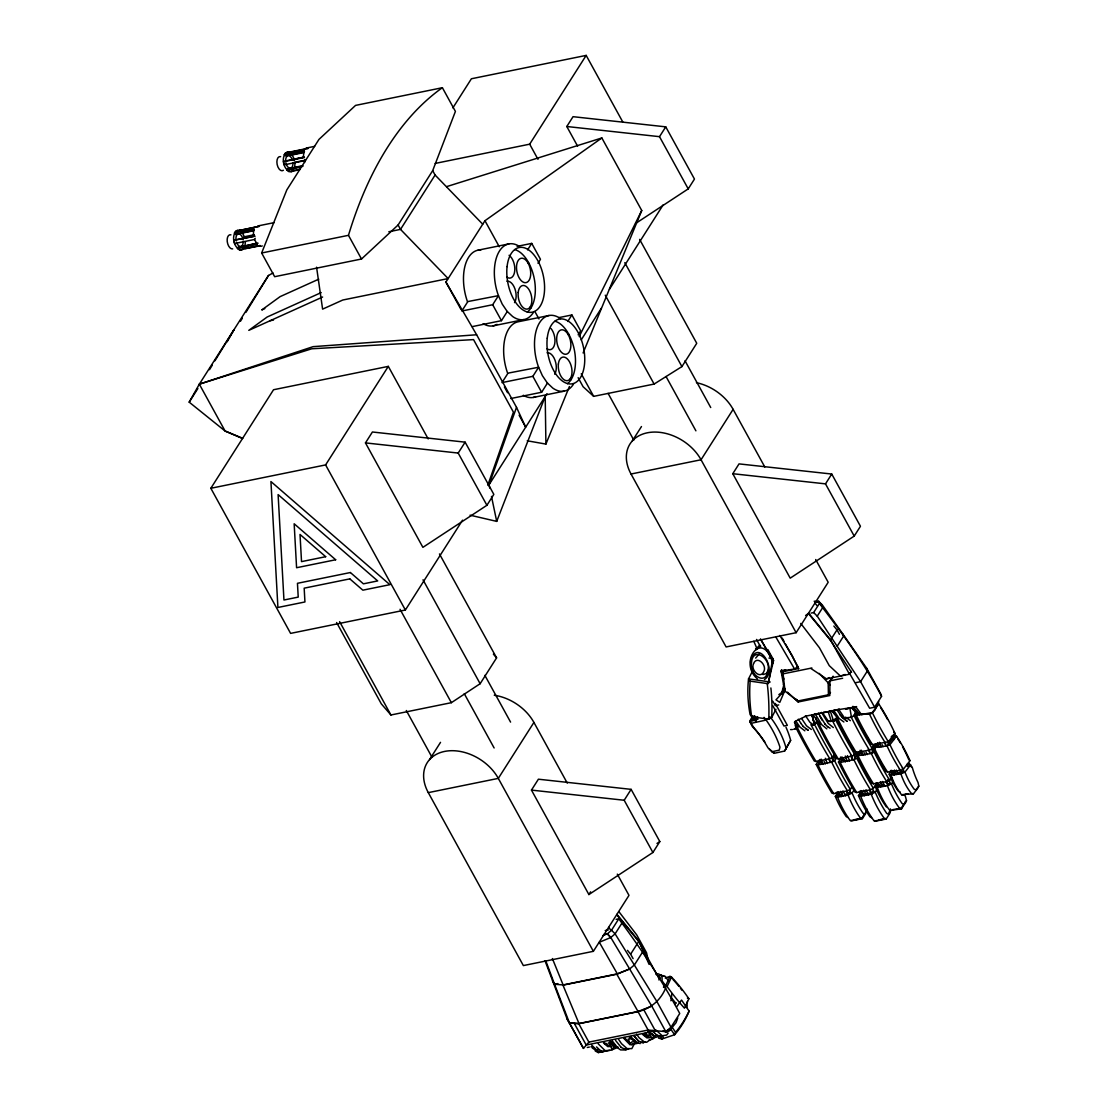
<?xml version="1.0" encoding="UTF-8"?>
<svg xmlns="http://www.w3.org/2000/svg" width="1108" height="1108" viewBox="0 0 1108 1108"><rect width="100%" height="100%" fill="white"/><g stroke="black" fill="none" stroke-linecap="round" stroke-linejoin="round"><path stroke-width="1.5" d="M262.264 245.893A10.304 5.651 78.5 0 1 259.3 245.948L239.522 249.826M239.605 230.45L259.397 226.281L235.616 231.226L234.481 233.026L235.492 234.453L253.635 230.755M754.742 719.175L754.77 715.92M755.157 720.796L755.185 718.123M833.105 676.185L829.961 680.852L829.809 695.533L798.162 701.987L787.456 692.168M245.394 241.793L244.854 246.544M300.365 169.261L288.828 171.463M830.488 692.458L828.424 694.785L797.705 701.032L785.018 691.143L782.747 670.742M755.878 719.411L756.168 717.125M755.919 721.654L757.623 716.682M768.924 680.631L772.733 658.471L767.775 649.468M663.54 987.366L664.08 984.486L666.684 986.619M686.323 1007.394L686.655 1005.745M294.617 168.278L295.005 162.613M658.235 977.505L659.966 974.749L663.567 976.037M811.458 725.408L814.394 724.078L814.588 724.77L816.873 722.139L815.696 717.61M767.955 683.871L773.55 660.603L772.733 658.471L768.966 658.083M781.514 693.746L783.716 685.45L781.057 671.005L785.627 669.772M784.353 692.251L785.226 688.927M750.698 660.354C758.246 637.543 778.176 671.005 764.465 679.509M782.068 693.802L783.979 687.445L783.522 684.232M634.413 1043.708L631.823 1048.625L627.086 1048.597L621.477 1043.639L618.818 1039.678M303.55 152.198L285.407 155.882L284.327 154.691L285.462 152.89L305.254 148.86A10.304 5.651 78.5 0 1 308.01 147.821M487.797 485.235L513.433 412.162L473.545 339.616L311.75 348.785L199.329 384.171L189.191 402.149L225.09 431.026L242.5 438.505M489.736 488.088L489.044 484.75L516.508 407.315L476.634 334.768L445.915 282.069L484.958 220.714L601.852 137.96L641.74 210.506L583.099 352.981M860.293 792.691L858.451 795.586L860.722 796.32L861.387 798.009A77.435 42.436 78.5 0 0 873.644 820.294L875.735 821.125L886.22 818.992L889.516 813.812L890.458 808.909M432.688 170.646L455.416 111.409L442.397 87.712L355.557 105.398L318.952 139.414L286.82 189.897L261.64 252.998L274.659 276.695L361.499 259.009L398.091 224.993L432.688 170.646L435.098 175.036L482.728 224.218M470.055 515.178L496.716 521.383L545.205 396.484L545.912 444.086L527.242 440.79M876.968 784.007L875.223 786.458L877.259 787.359L877.855 788.951A67.768 40.248 80.8 0 0 889.308 809.782L889.89 810.516L901.607 808.785L906.524 800.682L905.485 796.694A85.759 50.926 80.8 0 1 904.696 795.073M545.912 444.086L569.401 386.54M785.073 689.993L779.797 702.389L775.974 699.813L785.073 689.993L778.841 694.661M676.766 1006.729A284.202 168.222 71.4 0 1 681.545 1000.067L689.121 1011.119A189.676 112.268 71.4 0 1 675.617 1032.324L674.592 1034.734L661.808 1039.041L658.498 1038.099M689.121 1011.119L688.082 1013.515A150.577 89.125 71.4 0 1 674.592 1034.734L670.769 1029.152M755.642 658.11L759.437 653.72M768.509 670.035L766.307 673.567L762.955 674.564M793.647 729.272L796.098 728.51L794.865 721.53L806.139 716.059L838.798 709.549L844.504 717.942L851.456 717.264L855.667 714.245L856.996 711.35M878.796 701.655L874.794 710.353L871.47 713.524L861.428 714.494L855.902 706.946L838.798 709.549L812.012 715.006L814.394 724.078L812.012 715.006M665.119 986.812L670.008 976.411L671.517 977.09A133.14 78.806 71.4 0 1 688.885 998.751L684.467 1008.183A199.302 117.974 71.4 0 1 667.099 986.508L671.517 977.09M579.207 336.597L641.74 210.506M752.831 670.548L748.537 678.872A169.967 132.434 27.3 0 0 750.088 714.494L751.695 716.751L768.786 719.189L771.667 717.569L775.96 709.259M752.664 715.726L749.742 721.377L752.263 726.446A111.659 86.992 27.3 0 1 764.866 742.014M754.16 715.893L751.806 720.477L758.08 719.106M753.26 720.283L754.839 717.236M756.03 720.006L749.742 721.377L753.883 727.707A120.218 93.668 27.3 0 1 767.996 747.872L774.243 753.315L784.602 751.044L790.641 740.366L790.309 739.105A95.15 74.125 27.3 0 0 785.987 727.264M784.602 751.044L790.641 740.366M912.286 767.47A65.871 41.37 82.7 0 0 918.047 782.525L918.809 786.126L917.562 788.48L913.449 793.785L911.372 793.411A51.55 32.367 82.7 0 1 901.4 775.295L900.929 773.869L902.951 771.251M655.327 1035.578A250.366 140.785 74.2 0 1 653.623 1036.672L652.21 1039.249L648.873 1040.19M227.154 341.804L233.913 329.824L214.924 360.806M235.492 234.453L236.253 233.137M243.248 246.488L256.821 243.137M755.67 649.981L759.714 644.995M686.683 1007.421L687.403 1001.438M209.509 369.67L212.224 365.238M240.478 321.223L242.292 318.259M245.907 312.359L268.496 275.463L273.011 272.97M241.572 231.877L240.824 233.068L254.009 230.381M289.673 154.275L290.878 155.217L291.639 154.026L294.312 159.192M288.814 171.602L286.93 169.967L287.706 168.748L302.553 165.729M239.522 249.965L237.514 248.455L238.303 247.209L258.095 243.178M293.551 160.383L294.34 159.15L304.243 157.128M304.811 159.552L304.589 162.46M233.857 240.242L254.785 236.184L233.857 240.242L234.688 243.525L254.48 239.494L255.242 238.289M242.638 438.283L225.09 431.026L199.329 384.171L268.496 275.463M189.191 402.149L197.875 388.52M462.548 520.164L405.376 610.009L290.601 633.388L210.839 488.282L273.538 389.739L388.312 366.374L428.187 438.92M452.881 107.878L471.399 78.765L586.174 55.4L622.738 121.908M435.098 175.036L400.514 229.384L388.825 231.766M210.839 488.282L325.6 464.917L388.312 366.374M435.167 163.43L529.679 144.178L586.174 55.4M365.474 442.895L372.413 431.995L465.125 442.161L493.836 494.39L486.911 505.29L422.896 547.352L365.474 442.895L458.2 453.061L486.911 505.29M577.614 146.187L566.797 126.506L573.044 116.686L665.756 126.852L694.467 179.067L688.22 188.886L635.59 223.484M467.604 301.944L461.828 311.016L492.686 304.728L498.461 295.656L467.465 301.625A38.572 21.149 78.5 0 1 480.803 249.993M527.602 249.868L531.729 243.386L540.482 259.314L537.989 263.261M528.184 263.261A12.41 6.8 78.5 0 0 516.605 265.463A12.41 6.8 78.5 0 0 526.037 282.623A12.41 6.8 78.5 0 0 528.184 263.261L528.585 262.624M472.216 326.625L501.453 320.669L507.298 311.487M507.769 373.534L501.993 382.606L532.865 376.318L538.626 367.247L507.63 373.216A38.572 21.149 78.5 0 1 518.184 321.777L549.042 315.489M458.2 453.061L465.125 442.161M688.22 188.886L659.509 136.672L665.756 126.852M567.767 321.445L571.894 314.963L580.647 330.904L578.154 334.838M568.349 334.851A12.41 6.8 78.5 0 0 556.77 337.054A12.41 6.8 78.5 0 0 566.202 354.214A12.41 6.8 78.5 0 0 568.349 334.851L568.75 334.214M510.76 398.534L541.618 392.26L547.463 383.063M609.455 289.285L663.166 204.855M489.044 484.75L546.978 393.7M581.215 339.893L601.367 308.218M429.572 759.562L440.527 742.346M632.308 440.929L641.477 426.538M336.597 622.516L381.304 703.843L390.93 714.992L451.371 702.68L480.138 683.719L496.592 657.861L439.461 553.945M578.127 377.676L583.099 386.72L593.666 396.359L654.108 384.06L681.919 366.596L696.752 343.3L639.621 239.383M494.251 695.228A42.713 31.066 32.5 0 1 533.918 722.43L498.309 778.384L428.297 792.635L523.364 965.58L593.376 951.315L628.984 895.361L617.308 874.129M696.433 382.675A42.713 31.066 32.5 0 1 733.122 409.351L701.045 459.765L631.034 474.016L726.114 646.947L796.126 632.696L828.188 582.282L815.682 559.526M531.466 790.101L538.405 779.201L631.117 789.353L659.828 841.581L652.903 852.481L588.888 894.558L531.466 790.101L624.192 800.253L652.903 852.481M732.79 473.712L739.036 463.892L831.748 474.044L860.459 526.272L854.213 536.092L790.212 578.154L732.79 473.712L825.502 483.864L854.213 536.092M624.192 800.253L631.117 789.353M825.502 483.864L831.748 474.044M588.888 894.558L590.619 891.829M603.957 934.584L607.295 933.905L611.505 930.249L618.763 918.837C641.089 948.822 662.044 980.442 679.744 1013.501L671.005 1027.227L665.811 1031.645L648.111 1030.052L588.86 1042.116L583.473 1048.403L567.171 1019.125L545.011 960.733M811.028 613.098L813.646 612.558L819.421 603.5L818.867 601.395L815.53 602.073M622.364 922.438L615.106 933.85L610.785 937.52L599.317 942.257L617.364 973.877L629.635 968.974L634.385 964.957L642.349 952.437M849.185 672.722L869.641 708.234L874.628 707.223L860.584 681.683L817.247 616.159L823.009 607.101L818.867 601.395M633.097 958.655L630.632 954.182L638.956 941.107L616.921 914.322M851.581 672.39L830.391 640.244L836.997 629.87L833.853 626.048M837.232 646.158L843.548 636.227L842.814 633.942L822.344 605.01L818.798 601.533L814.158 601.242M810.973 668.526L826.54 678.872L849.448 674.218L851.276 671.337M665.7 987.976C660.645 1000.289 650.784 1008.571 638.014 1011.673L578.764 1023.737L569.429 1022.878L567.171 1019.125M852.107 786.666L850.362 789.436L847.44 790.835L833.715 793.619L831.97 793.176A273.773 150.037 78.5 0 1 816.208 764.478L818.84 760.351M819.615 762.318L817.953 764.935A217.057 118.958 78.5 0 0 833.715 793.619M816.07 761.501A309.492 169.621 78.5 0 1 797.22 727.236L795.475 726.779A390.473 213.996 78.5 0 0 814.325 761.058L816.07 761.501L829.781 758.717L832.704 757.304L834.449 754.548M835.82 755.614L831.665 762.138L817.953 764.935L816.208 764.478M847.44 790.835A217.057 118.958 78.5 0 1 831.665 762.138L834.587 760.739L836.346 757.983M876.885 782.844L873.381 788.356L870.459 789.769L856.733 792.552L854.988 792.109A301.224 165.092 78.5 0 1 838.451 762.013L841.083 757.872M874.628 707.223L881.553 696.336L880.749 693.83L866.719 668.304L842.814 633.942M841.858 759.853L840.196 762.456A238.802 130.882 78.5 0 0 856.733 792.552M838.216 758.855A340.516 186.615 78.5 0 1 818.452 722.901L816.707 722.458A429.641 235.464 78.5 0 0 836.471 758.412L838.216 758.855L851.927 756.072L854.85 754.673L856.609 751.903M858.063 753.135L853.908 759.659L840.196 762.456L838.451 762.013M847.869 817.496L846.235 816.61A77.311 42.381 78.5 0 1 835.903 797.843L835.321 796.458L837.163 793.563M839.449 794.27L837.593 797.192L838.23 798.813A70.455 38.614 78.5 0 0 849.905 820.058L851.941 820.779L862.426 818.646L865.722 813.466M850.279 791.043L848.617 793.647L845.473 794.298M849.933 792.137L848.077 795.059L837.593 797.192L835.321 796.458M862.426 818.646L860.39 817.926A70.455 38.614 78.5 0 1 848.714 796.68L848.077 795.059L852.107 793.037L853.949 790.143M862.578 793.411L860.722 796.32L871.207 794.187L875.237 792.165L877.079 789.284M873.062 791.264L871.207 794.187L871.885 795.876A77.435 42.436 78.5 0 0 884.129 818.161L886.22 818.992M862.606 816.915L864.226 814.352M890.694 810.627L888.367 814.283L886.677 813.314A85.011 46.591 78.5 0 1 875.846 793.619L875.237 792.165M615.536 1046.492A260.449 142.738 78.5 0 1 613.707 1047.309L612.018 1049.802L598.306 1052.6L595.328 1051.049L594.373 1048.071M292.346 169.261L293.177 168.084M293.052 170.937L293.8 170.092L291.335 172.003C283.246 170.951 280.213 156.09 287.249 151.962L289.756 152.502M875.542 706.35L876.276 705.297M855.902 712.444L853.894 715.242A375.335 222.888 80.8 0 0 872.37 748.842L869.434 750.158L856.152 752.318L854.559 751.736A375.335 222.888 80.8 0 1 836.083 718.136L837.676 718.718A297.498 176.671 80.8 0 0 856.152 752.318M891.691 777.525L889.682 780.337L886.746 781.639L873.464 783.799L871.871 783.231A263.164 156.283 80.8 0 1 856.415 755.102L858.409 752.304M859.891 753.025L857.994 755.67A208.65 123.916 80.8 0 0 873.464 783.799M875.085 748.205L871.29 753.509L857.994 755.67L856.401 755.102M879.115 784.755L877.259 787.359L887.425 785.71L891.469 783.813L893.228 781.362M888.644 778.993L886.746 781.639A208.65 123.916 80.8 0 1 871.29 753.509L874.212 752.207A263.164 156.283 80.8 0 0 889.682 780.337M889.281 783.107L887.425 785.71L888.02 787.303A67.768 40.248 80.8 0 0 899.474 808.134L901.607 808.785M906.524 800.682L901.067 808.272L892.965 809.588M629.815 1044.595L631.671 1042.019A286.529 157.031 78.5 0 0 635.729 1041.34M858.506 712.749L856.429 715.436A225.326 141.505 82.7 0 0 872.495 744.659L888.339 741.778L894.918 733.274A189.676 119.124 82.7 0 0 878.852 704.051L877.647 703.04M872.495 744.659L871.04 743.994A284.202 178.485 82.7 0 1 854.96 714.771L856.429 715.436L872.273 712.541L878.852 704.051M892.092 735.615L895.319 735.2L896.524 736.197A133.14 83.612 82.7 0 1 909.987 760.67L903.408 769.174L900.472 770.406L887.563 772.054L886.095 771.39A199.302 125.162 82.7 0 1 872.647 746.917L874.517 744.493M876.179 744.908L874.101 747.595A158.084 99.277 82.7 0 0 887.563 772.054M872.647 746.917L874.101 747.595L887.023 745.933L889.959 744.701L896.524 736.197M900.084 791.915L898.45 791.334A56.453 35.456 82.7 0 1 889.641 775.323L889.184 774.104L891.095 771.639M893.076 772.525L891.054 775.143L891.538 776.556A51.55 32.367 82.7 0 0 901.496 794.685L913.449 793.785M907.023 766.002L909.045 763.384L912.286 767.47M889.184 774.104L891.054 775.143L900.929 773.869L904.987 772.082L910.734 764.659M918.809 786.126L915.887 789.879L914.252 789.298A56.453 35.456 82.7 0 1 905.444 773.287L904.987 772.082M669.924 1029.858L666.961 1032.185L663.027 1030.897M668.179 1033.141L666.601 1035.094L662.238 1035.758L655.825 1029.941M650.341 1039.595L646.656 1042.296L644.219 1041.88L639.011 1037.642L636.588 1034.11M634.856 1042.85L631.754 1044.927L629.649 1044.387L623.596 1038.154M755.601 648.845L760.6 645.909M831.789 678.955L828.161 682.556L828.424 694.785M824.006 712.264L822.621 712.846L828.355 721.239L833.535 720.92L836.803 718.095M783.868 679.121L781.057 671.005L794.575 669.024L797.815 666.476M751.653 723.219L766.127 720.062L770.199 716.904M805.599 615.522L808.369 613.444L830.391 640.244M667.196 1030.565L668.553 1029.595M656.989 843.451L659.828 841.581M644.385 1035.495L645.576 1034.72M650.521 1035.661L647.432 1036.631L643.651 1034.166M605.287 1044.193L606.478 1043.431M611.45 1044.415L608.334 1045.329L604.483 1042.739M655.964 974.5L658.346 973.849L661.407 975.455M750.144 681.129L767.235 683.567L770.129 681.96L748.537 678.872L750.144 681.129A214.052 166.768 27.3 0 0 751.695 716.751M318.73 279.188L280.144 296.612L261.751 309.977L264.798 308.606M321.195 292.595L267.18 316.999L248.788 330.364L322.608 297.027M826.54 678.872L829.449 677.584M660.119 1036.423L655.756 1037.074L650.853 1033.39M656.462 1035.094L661.254 1036.659L663.429 1035.745M651.767 1006.106L629.635 968.974L616.796 974.209L562.975 985.164L578.999 1023.543L638.028 1011.521L651.767 1006.106L665.811 1031.645M602.752 935.651L607.433 933.725L610.785 937.52L629.635 968.974M650.631 1037.628L646.933 1037.919L642.654 1034.457M645.576 1042.171L640.909 1042.559M611.574 1046.409L607.835 1046.631L603.486 1043.002M603.264 1051.714L598.694 1051.977L591.714 1045.121M606.575 1051.035L601.866 1051.326M609.732 1050.384L605.162 1050.661L598.195 1043.805M839.31 709.148L828.188 711.71L831.125 720.671M665.216 978.018L670.008 976.411A105.8 62.63 71.4 0 1 671.559 977.976M199.329 384.171L313.121 346.652L476.634 334.768M845.21 674.481L840.418 676.046L829.255 665.645L819.435 647.764L800.752 623.416M446.663 186.615L601.852 137.96M625.341 1049.955L620.605 1049.927L617.821 1048.002L612.336 1040.994M628.651 1049.276L623.776 1049.276M792.4 729.535L790.558 729.604M856.595 706.599L845.487 709.065L855.902 706.946M769.284 749.05L771.93 751.736L779.256 750.13L779.963 747.18A104.415 81.355 27.3 0 0 767.262 721.668L766.127 720.062M306.556 148.001L314.658 146.353M289.77 152.364L307.899 148.666M284.327 154.691L304.104 150.66L303.273 157.308L283.482 161.339L284.244 164.815L304.991 160.605M296.265 152.946L304.52 151.256M290.878 155.217L304.063 152.53M286.293 161.131L304.437 157.433L303.273 157.308M305.476 160.148L293.939 162.502L295.102 162.627M294.825 167.737L303.066 166.061M286.93 169.967L301.778 166.934M293.121 171.075L299.714 169.732M257.873 225.949L274.078 222.653M234.481 233.026L254.258 228.996A10.304 5.651 78.5 0 0 253.635 236.212M254.341 234.73L244.439 236.752L243.663 237.957L253.566 235.949M237.514 248.455L257.305 244.425L254.48 239.494M245.353 248.552L260.2 245.519M261.64 252.998L348.466 235.325A463.698 254.134 78.5 0 1 442.383 87.684M478.019 250.186L508.877 243.912M517.104 246.364L531.729 243.386M270.13 320.724L273.482 320.046M493.129 325.849L523.987 319.561M558.903 317.608L571.894 314.963M533.294 397.44L564.152 391.152M815.46 602.226L818.798 601.533M798.923 668.484L782.608 671.794L781.5 669.786L782.428 672.958M782.525 673.969L811.887 667.986M829.961 680.852L842.648 678.262M855.611 682.708L860.584 681.683L867.509 670.797L866.719 668.304M778.73 704.937L775.295 705.644L772.844 701.212M813.577 722.818L816.873 722.139M795.004 728.732L796.098 728.51M868.88 713.718L861.428 714.494M839.171 795.572L842.329 794.935M862.301 794.713L871.747 792.788L872.315 793.827M853.423 819.892L861.789 818.189M850.487 820.806L860.971 818.673M878.893 819.892L885.583 818.535M874.24 821.097L884.724 818.95M616.145 919.377L618.763 918.837M605.19 930.568L608.278 929.944M604.082 934.404L607.433 933.725M552.49 980.843L554.554 984.264L557.892 983.585M545.801 960.844L554.554 984.264L563.127 984.929L617.364 973.877M587.282 1047.476L589.345 1047.06M608.181 1043.224L611.477 1042.545M628.125 1039.11L631.421 1038.445M667.487 1031.146L669.398 1030.759L676.046 1022.712L677.764 1017.947M878.963 785.738L883.533 785.004M902.023 795.295L903.574 795.059M897.272 772.969L901.718 772.401L902.189 773.245M905.111 794.242L908.255 793.84M889.89 810.516L891.441 810.433M844.504 717.942L848.659 717.832M857.55 713.192L859.102 713.164M590.924 1046.825L592.365 1046.825M578.999 1023.543L569.429 1022.878L554.554 984.264M634.856 1040.329L629.926 1037.739M653.54 1034.914L649.62 1033.639L647.612 1031.714M661.393 1036.631L656.601 1035.066L652.529 1030.606M566.797 126.506L659.509 136.672M903.851 804.408L902.147 803.577A74.347 44.154 80.8 0 1 892.037 785.17L891.469 783.813M828.355 721.239L830.391 721.557M643.485 1042.947L638.305 1040.966L634.081 1035.966L638.443 1040.938M640.175 1043.625L635.133 1041.617L630.909 1036.617M805.35 715.92L806.139 716.059M871.594 817.704L869.891 816.735A85.011 46.591 78.5 0 1 859.074 797.04L858.451 795.586M658.706 977.214L660.562 977.935M626.477 1049.913L620.992 1047.351M795.239 725.158L796.569 725.546M816.97 722.762L818.355 723.247M687.375 998.073L688.885 998.751M630.133 1043.057L624.081 1037.462M612.669 1044.456L609.234 1041.949M850.362 720.671L845.612 717.153M847.191 721.322L842.44 717.79L837.551 710.782M847.052 721.35L839.836 714.646M843.88 721.987L839.13 718.469L834.379 711.433M663.055 976.286L660.867 975.428L659.302 976.245L658.928 979.998M813.812 725.228L809.851 722.208L805.862 716.267M811.333 729.48L806.485 725.795L801.624 718.552M808.161 730.13L803.175 726.474M805.682 728.842L808.023 730.158M804.851 730.809L800.004 727.111L795.932 721.183M612.572 1042.67L613.292 1045.772L616.103 1047.392A227.278 124.567 78.5 0 0 618.153 1047.143M633.513 1040.661L629.247 1037.185M833.313 727.554L828.202 723.385L821.527 712.375M827.551 726.71L830.141 728.205M826.831 728.87L821.734 724.701L815.059 713.69M599.206 1049.664L601.99 1051.298M592.24 1047.988L594.414 1049.359M239.605 230.298L240.616 230.963L237.597 230.104C230.464 234.12 233.497 248.995 241.53 250.173L243.705 248.884M238.303 247.209L239.522 248.012M771.93 751.736L774.243 753.315M616.228 1047.115L610.189 1040.883M287.706 168.748L288.911 169.676M832.648 719.688L834.504 721.142M893.713 732.277L894.918 733.274M909.987 760.67L908.782 759.673A105.8 66.452 82.7 0 0 902.563 746.778M891.248 736.695L893.63 739.784M859.656 714.729L852.952 706.322M855.764 712.361L851.997 708.358M892.577 774.16L890.209 771.057M665.368 985.441L662.113 980.871L662.03 976.328L663.373 975.636L665.216 976.37L668.484 980.94M757.47 678.955C737.582 662.182 763.093 628.001 772.719 663.47M837.593 718.206L831.692 710.574M798.48 726.89L794.367 722.25M824.906 724.064L827.69 726.682M820.266 724.563L813.826 715.948M819.421 603.5C841.983 632.945 864.379 663.263 881.553 696.336M813.646 612.558L817.247 616.159M611.505 930.249L615.106 933.85L656.975 1001.701L671.005 1027.227M819.144 673.387L830.321 685.118M853.229 708.829L854.919 710.56M596.547 1046.908L599.345 1049.636M607.295 933.905L610.785 937.52M645.216 1033.058L647.321 1035.246L650.271 1034.65L649.343 1031.506M621.131 1047.323L615.508 1040.357M795.489 698.608L797.705 701.032M894.018 774.908L891.164 770.254M493.379 654.149L496.592 657.861M814.962 603.071L817.067 605.633M808.563 613.139L830.598 639.925L849.448 674.218M616.671 914.723L638.707 941.509L657.556 975.802M608.611 927.396L610.702 929.944M627.488 950.359L630.632 954.182M800.655 723.192L803.314 726.446M619.095 911.912L636.726 934.903L646.56 952.783L648.305 960.775M904.239 771.777L902.244 768.038M901.829 772.788L900.084 770.032M893.713 773.841L891.954 771.071M825.031 724.036L818.23 713.053M886.386 806.901L885.888 806.222A74.347 44.154 80.8 0 1 875.777 787.816L875.223 786.458M890.652 783.633L888.353 779.326M888.242 784.769L886.261 781.569M877.758 785.738L876.068 783.024M243.635 245.824L244.577 247.139M851.152 792.968L849.462 790.198M848.714 794.201L846.72 790.932M837.842 795.669L836.152 792.899M652.654 1030.579L654.163 1032.725M874.295 792.123L872.522 789.201M871.871 793.37L869.766 789.935M860.985 794.824L859.212 791.915M833.105 711.779L834.864 714.314M764.063 717.361L765.129 718.912M671.836 1026.797L675.617 1032.324M659.897 1036.243L661.808 1039.041A150.577 89.125 71.4 0 0 663.11 1037.545M242.07 232.361L244.688 237.417M779.797 635.48L792.22 655.645L798.356 668.844M760.379 639.191L773.55 660.603M901.026 772.608L899.28 769.201M898.491 774.229L896.358 770.074M896.566 774.478L894.364 770.323M894.572 774.741L892.439 770.572M886.303 782.636L887.411 784.478M884.918 786.237L882.439 781.472M880.375 781.805L882.938 786.555M879.53 784.644L880.874 786.888M877.938 783.993L879.046 785.835M846.803 792.012L847.925 793.882M845.446 795.752L842.911 790.89M841.942 793.882L843.396 796.167M841.277 796.597L838.742 791.735M839.296 795.641L837.219 791.666M869.877 791.043L871.054 793.009M868.589 794.907L865.93 789.81M866.539 795.322L863.797 790.239M864.42 795.752L861.761 790.655M862.426 794.768L860.251 790.6M798.314 719.217L800.793 723.164M819.823 716.156L822.358 720.435M775.891 637.114L794.575 669.024M616.796 974.209L638.028 1011.521M733.122 409.351L764.811 466.994M836.997 629.87L839.449 634.344M909.045 763.384L910.804 766.57M685.021 360.779L710.727 407.536M624.801 262.679L681.919 366.596M892.826 773.536L893.297 774.381M666.046 376.526L695.907 430.832M888.104 784.256L888.644 785.226M529.679 144.178L537.989 159.303M796.126 632.696L701.045 459.765A42.713 31.066 32.5 0 0 647.307 432.799A42.713 31.066 32.5 0 0 631.034 474.016M605.259 295.199L654.108 384.06M782.206 638.083L783.979 641.297M785.489 644.053L798.092 666.974M760.78 639.205L771.514 658.72M756.515 639.441L760.642 646.947M608.098 393.368L633.804 440.125M775.309 703.442L787.345 725.338L783.952 726.017L772.719 705.602M581.243 373.77L593.666 396.359M484.958 220.714L499.279 246.765M534.901 311.556L538.973 318.966M570.412 378.465L571.077 379.656M530.247 306.874L530.912 308.066M532.865 376.318L541.618 392.26M492.686 304.728L501.453 320.669M504.389 386.941L507.575 392.744M445.915 282.069L461.039 309.561M519.112 415.195L525.691 427.162L516.508 407.315M398.091 224.993L400.514 229.384L448.144 278.565L342.788 300.019L322.608 309.132L316.569 267.194M348.466 235.325L361.499 259.009M533.918 722.43L567.268 783.107M484.861 675.354L510.58 722.111M423.007 579.816L480.138 683.719M643.637 1009.471L655.437 1030.939L586.201 1045.038L574.387 1023.57M464.266 693.663L494.126 747.969M638.014 1011.673L648.111 1030.052M593.376 951.315L498.309 778.384A42.713 31.066 32.5 0 0 444.571 751.432A42.713 31.066 32.5 0 0 428.297 792.635M325.6 464.917L405.376 610.009M400.043 609.303L451.371 702.68M578.764 1023.737L588.86 1042.116M406.304 710.505L432.009 757.263M569.429 1022.878L583.473 1048.403M339.588 621.616L390.93 714.992M796.957 699.799L798.162 701.987M876.082 784.159L876.927 785.724M861.138 791.694L862.135 793.536M838.077 792.691L839.033 794.45M907.133 764.201L908.311 766.902M876.608 746.778L875.417 744.077M752.221 670.465L754.077 674.426M852.357 759.576L850.584 755.116M849.601 761.044L847.454 755.601M846.263 758.8L847.565 761.459M844.213 759.215L845.446 761.902M843.714 761.335L841.955 756.875M840.778 791.32L842.038 793.868M829.144 759.922L830.086 762.027M827.344 763.495L825.308 758.26M824.061 761.362L825.308 763.911M823.175 764.34L821.153 759.105M821.457 763.786L819.795 759.506M880.472 781.791L881.58 784.312M652.363 1033.833L653.623 1036.686M650.258 1034.844L652.21 1039.249A198.637 111.7 74.2 0 0 655.659 1037.116M869.891 753.246L868.326 749.036M866.027 752.097L867.135 754.617M863.963 752.443L865.154 754.95M863.104 755.282L861.179 750.13M861.539 754.603L859.96 750.393M638.956 941.107L649.108 964.417M753.814 641.269L757.11 648.969M894.447 770.323L895.389 772.539M884.987 743.662L885.749 745.49M882.037 744.548L882.979 746.778M881.054 747.027L879.42 742.443M879.06 747.277L877.508 742.692M876.857 744.701L877.619 746.529M852.107 793.037L852.689 794.422A77.311 42.381 78.5 0 0 863.007 813.203L864.655 814.075L866.982 810.419L866.761 808.757M855.002 757.72L853.825 754.326M851.429 756.459L852.246 758.454M842.8 758.218L843.617 760.213M841.692 760.434L840.515 757.041M552.38 958.545L563.127 984.929M832.759 760.185L831.651 756.93M829.241 759.022L830.003 760.933M820.599 760.78L821.374 762.692M818.798 761.279L819.449 762.9M872.578 751.515L871.553 748.302M869.129 750.282L869.863 752.166M860.764 751.64L861.498 753.523M859.06 752.013L859.683 753.606M887.951 742.471L888.464 743.884M885.195 742.803L885.777 744.479M877.065 743.856L877.661 745.532M845.335 756.03L846.346 758.786M294.34 159.15L294.617 159.981M830.294 710.99L833.535 720.92M612.281 1042.836L613.707 1047.309M610.051 1043.639L612.018 1049.802A206.628 113.238 78.5 0 0 617.502 1047.392M597.323 1049.511L598.306 1052.6M751.833 669.024L750.587 661.684M879.503 742.443L880.126 744.798M811.984 714.715L814.588 724.77M786.265 748.856L785.946 747.595A95.15 74.125 27.3 0 0 771.57 718.718M628.721 1039.803L629.455 1043.002M491.481 496.412L496.716 521.383M855.099 710.99L855.667 714.245M849.864 707.97L851.456 717.264M784.602 688.054L785.018 691.143M889.336 811.707L889.516 813.812M905.319 801.5L905.361 803.522M535.94 396.595A38.572 21.149 78.5 0 1 523.322 395.279M497.035 324.353A38.572 21.149 78.5 0 1 483.157 323.688M533.35 312.525A38.572 21.149 78.5 0 1 512.589 316.473L507.076 311.279L502.215 304.077L498.323 295.337A38.572 21.149 78.5 0 1 497.423 254.992A38.572 21.149 78.5 0 1 518.849 246.059M573.529 384.102A38.572 21.149 78.5 0 1 552.754 388.063L547.255 382.869L542.38 375.654L538.488 366.928A38.572 21.149 78.5 0 1 537.962 325.71A38.572 21.149 78.5 0 1 560.44 318.592M554.956 321.195A33.005 18.088 78.5 0 1 574.36 349.948A33.005 18.088 78.5 0 1 567.434 383.7M514.791 249.605A33.005 18.088 78.5 0 1 534.194 278.357A33.005 18.088 78.5 0 1 527.269 312.124M509.084 255.283A12.105 6.634 78.5 0 1 514.721 271.044A12.105 6.634 78.5 0 1 506.675 277.097M506.896 281.21A12.036 6.593 78.5 0 1 514.901 288.772A12.036 6.593 78.5 0 1 514.541 302.623M547.061 352.801A12.036 6.593 78.5 0 1 555.066 360.363A12.036 6.593 78.5 0 1 554.706 374.213M550.981 328.494A12.105 6.634 78.5 0 1 554.665 344.02A12.105 6.634 78.5 0 1 546.84 348.674M283.399 170.286A7.202 3.947 78.5 0 1 277.139 164.455A7.202 3.947 78.5 0 1 280.629 156.643M292.928 162.931A6.385 3.504 78.5 0 1 290.102 168.278A6.385 3.504 78.5 0 1 285.864 162.682M285.656 161.034A6.385 3.504 78.5 0 1 288.025 155.729A6.385 3.504 78.5 0 1 292.277 159.69M243.206 241.17A6.385 3.504 78.5 0 1 240.782 246.405A6.385 3.504 78.5 0 1 236.544 242.347M236.115 240.755A6.385 3.504 78.5 0 1 238.331 233.871A6.385 3.504 78.5 0 1 243.012 239.522M232.666 248.898A7.202 3.947 78.5 0 1 227.237 241.586A7.202 3.947 78.5 0 1 230.949 234.827M673.082 979.597A105.8 62.63 71.4 0 1 679.038 986.494M680.478 988.322A105.8 62.63 71.4 0 1 681.905 990.192M675.811 1003.183A158.084 93.571 71.4 0 1 671.448 997.809M671.78 993.89A56.453 33.406 71.4 0 1 670.922 1000.773M674.855 1004.43A225.326 133.375 71.4 0 1 676.06 1002.768M637.959 1043.237A227.278 124.567 78.5 0 1 631.865 1044.345M653.568 1037.6A227.278 124.567 78.5 0 1 651.67 1038.515M615.328 1045.453A286.529 157.031 78.5 0 1 613.292 1045.772M896.594 737.028A105.8 66.452 82.7 0 0 895.319 735.2L887.023 745.933A158.084 99.277 82.7 0 0 900.472 770.406M897.854 738.898A105.8 66.452 82.7 0 1 900.264 742.762M903.408 769.174A199.302 125.162 82.7 0 1 889.959 744.701M885.417 743.011A225.326 141.505 82.7 0 1 869.337 713.774M880.597 707.541A150.577 94.568 82.7 0 1 887.522 719.452M888.339 741.778A284.202 178.485 82.7 0 1 872.273 712.541M869.434 750.158A297.498 176.671 80.8 0 1 850.958 716.557M850.362 789.436A273.773 150.037 78.5 0 1 834.587 760.739M860.514 794.478A89.069 48.807 78.5 0 1 859.822 792.691M829.781 758.717A309.492 169.621 78.5 0 1 810.931 724.438M832.704 757.304A390.473 213.996 78.5 0 1 815.363 725.989M770.877 687.957A254.244 198.097 27.3 0 1 771.667 717.569M767.235 683.567A320.655 249.826 27.3 0 1 768.786 719.189M870.459 789.769A238.802 130.882 78.5 0 1 853.908 759.673L856.83 758.26A301.224 165.092 78.5 0 0 873.381 788.356M851.927 756.072A340.516 186.615 78.5 0 1 832.69 721.156M854.85 754.673A429.641 235.464 78.5 0 1 835.086 718.718M751.501 662.21C747.623 673.373 766.071 687.099 767.844 670.52C771.722 659.371 753.274 645.645 751.501 662.21M753.509 663.678C750.351 669.924 760.407 679.952 763.924 671.309C767.068 665.063 757.013 655.036 753.509 663.678M325.683 556.701L301.528 561.617L300.019 534.458L325.683 556.701M335.669 559.762L296.584 567.725L294.16 523.779L335.669 559.762M350.391 572.531L297.456 583.307L298.218 597.101L283.953 600.01L278.108 494.597L377.676 580.924L363.41 583.833L350.391 572.531M349.823 578.875L304.174 588.168L304.935 601.963L277.914 607.475L270.934 481.551L389.877 584.678L362.856 590.176L349.823 578.875M507.076 266.599A33.005 18.088 78.5 0 0 532.145 312.207A33.005 18.088 78.5 0 0 537.851 260.74A33.005 18.088 78.5 0 0 507.076 266.599M547.241 338.189A33.005 18.088 78.5 0 0 572.324 383.797A33.005 18.088 78.5 0 0 578.016 332.331A33.005 18.088 78.5 0 0 547.241 338.189M518.198 292.457A12.022 6.593 78.5 0 0 527.339 309.077A12.022 6.593 78.5 0 0 529.402 290.324A12.022 6.593 78.5 0 0 518.198 292.457M558.363 364.047A12.022 6.593 78.5 0 0 567.504 380.653A12.022 6.593 78.5 0 0 569.567 361.914A12.022 6.593 78.5 0 0 558.363 364.047"/></g></svg>
